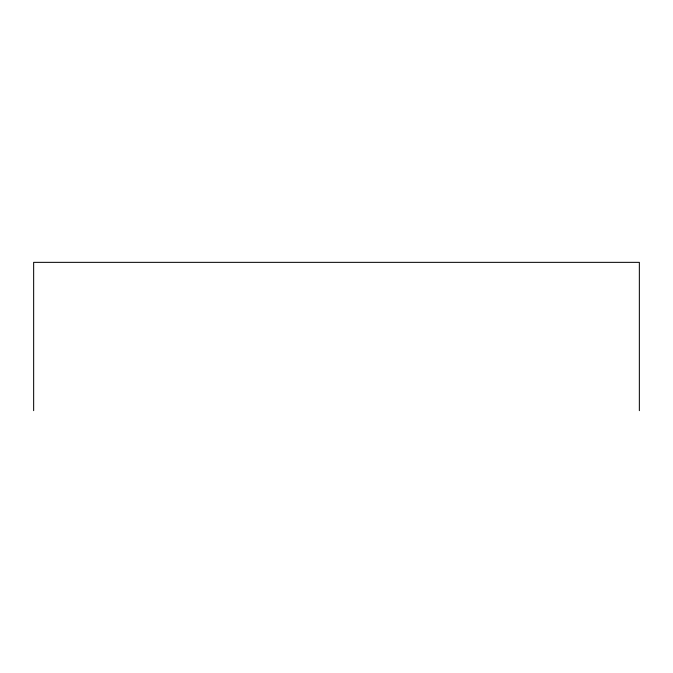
<?xml version="1.0" encoding="UTF-8"?>
<svg xmlns="http://www.w3.org/2000/svg" width="673" height="673" viewBox="0 0 673 673"><rect width="100%" height="100%" fill="white"/><g stroke="black" fill="none" stroke-linecap="round" stroke-linejoin="round"><path stroke-width="1.01" d="M639.35 410.648L639.35 262.352L33.65 262.352L33.65 410.648"/></g></svg>
